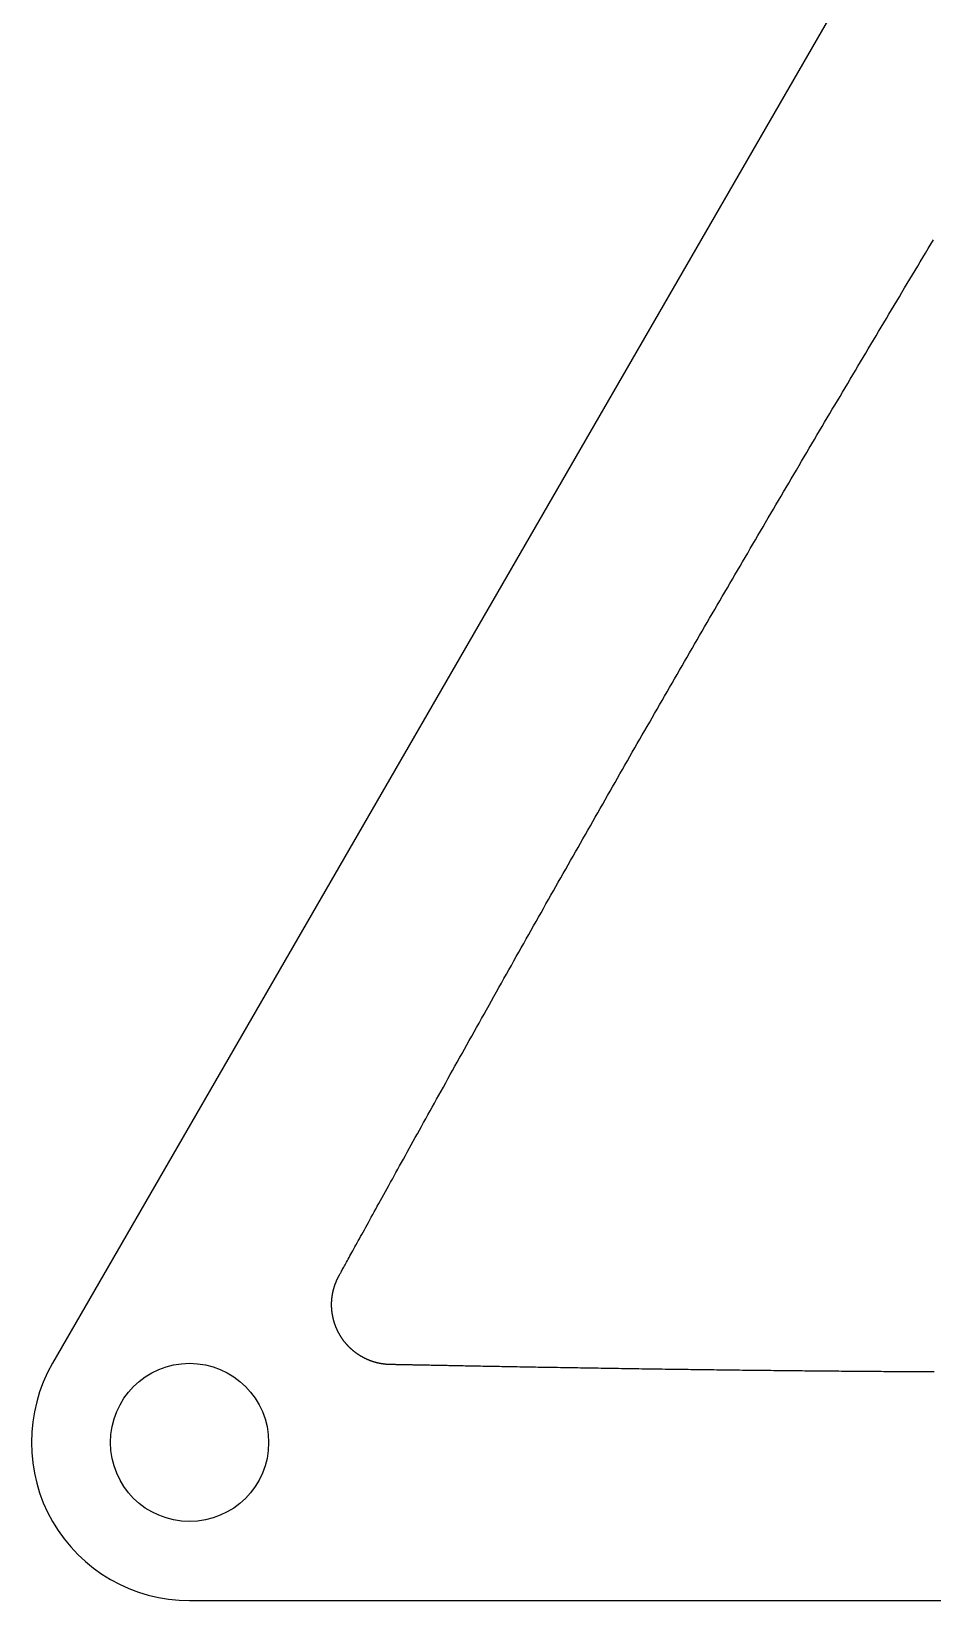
# Model space of a CAD drawing. Extents: x -3 to 136, y 0 to 121.
# Drawn here: x -3 to 14.09, y 0 to 29.76 of the extents above; entities that cross this region are included whole.
import ezdxf

# ---------------------------------------------------------------- set-up
doc = ezdxf.new("R2010")
doc.units = 0
doc.layers.get('0').update_dxf_attribs({"linetype": 'CONTINUOUS'})

msp = doc.modelspace()

# ---------------------------------------------------------------- linework, layer by layer
msp.add_lwpolyline([(69.26408, 119.9689, 0.57735027), (64.06792, 119.9689), (-2.59808, 4.5, 0.57735027), (0, 0), (133.332, 0, 0.57735027), (135.93008, 4.5)], format="xyb", close=True)
for points in [[(2.83675, 6.16301, 0), (2.84131, 6.1712, 0), (2.8466, 6.18073, 0), (2.85262, 6.19159, 0), (2.85935, 6.20377, 0), (2.86681, 6.21725, 0), (2.87496, 6.23202, 0), (2.88383, 6.24808, 0), (2.89338, 6.26541, 0), (2.90363, 6.284, 0), (2.91457, 6.30383, 0), (2.92618, 6.32491, 0), (2.93846, 6.34721, 0), (2.95142, 6.37073, 0), (2.96503, 6.39546, 0), (2.9793, 6.42138, 0), (2.99422, 6.44848, 0), (3.00978, 6.47675, 0), (3.02598, 6.50618, 0), (3.04282, 6.53676, 0), (3.06028, 6.56848, 0), (3.07836, 6.60133, 0), (3.09705, 6.63529, 0), (3.11636, 6.67036, 0), (3.13627, 6.70652, 0), (3.15677, 6.74376, 0), (3.17787, 6.78207, 0), (3.19955, 6.82145, 0), (3.22181, 6.86187, 0), (3.24465, 6.90334, 0), (3.26805, 6.94583, 0), (3.29202, 6.98933, 0), (3.31654, 7.03384, 0), (3.34161, 7.07934, 0), (3.36723, 7.12583, 0), (3.39339, 7.17329, 0), (3.42008, 7.2217, 0), (3.4473, 7.27107, 0), (3.47503, 7.32137, 0), (3.50329, 7.37261, 0), (3.53205, 7.42475, 0), (3.56132, 7.4778, 0), (3.59109, 7.53175, 0), (3.62135, 7.58658, 0), (3.65209, 7.64228, 0), (3.68332, 7.69883, 0), (3.71502, 7.75624, 0), (3.74719, 7.81449, 0), (3.77982, 7.87356, 0), (3.81292, 7.93345, 0), (3.84646, 7.99414, 0), (3.88045, 8.05563, 0), (3.91487, 8.1179, 0), (3.94973, 8.18094, 0), (3.98502, 8.24474, 0), (4.02074, 8.30929, 0), (4.05687, 8.37458, 0), (4.09341, 8.44059, 0), (4.13035, 8.50732, 0), (4.16769, 8.57475, 0), (4.20543, 8.64288, 0), (4.24355, 8.71169, 0), (4.28206, 8.78117, 0), (4.32094, 8.85131, 0), (4.36019, 8.9221, 0), (4.39981, 8.99353, 0), (4.43978, 9.06559, 0), (4.48011, 9.13826, 0), (4.52078, 9.21153, 0), (4.56179, 9.2854, 0), (4.60314, 9.35985, 0), (4.64482, 9.43487, 0), (4.68682, 9.51045, 0), (4.72914, 9.58658, 0), (4.77177, 9.66325, 0), (4.8147, 9.74045, 0), (4.85794, 9.81816, 0), (4.90147, 9.89637, 0), (4.94528, 9.97508, 0), (4.98938, 10.0543, 0), (5.03376, 10.1339, 0), (5.07841, 10.2141, 0), (5.12332, 10.2946, 0), (5.16849, 10.3756, 0), (5.21391, 10.4571, 0), (5.25959, 10.5389, 0), (5.3055, 10.6212, 0), (5.35165, 10.7038, 0), (5.39803, 10.7868, 0), (5.44463, 10.8702, 0), (5.49145, 10.954, 0), (5.53849, 11.0381, 0), (5.58571, 11.1225, 0), (5.63294, 11.2069, 0), (5.68014, 11.2912, 0), (5.72732, 11.3755, 0), (5.77447, 11.4596, 0), (5.8216, 11.5437, 0), (5.86871, 11.6277, 0), (5.91579, 11.7117, 0), (5.96286, 11.7956, 0), (6.0099, 11.8794, 0), (6.05692, 11.9631, 0), (6.10393, 12.0468, 0), (6.15091, 12.1304, 0), (6.19788, 12.2139, 0), (6.24483, 12.2974, 0), (6.29176, 12.3808, 0), (6.33868, 12.4641, 0), (6.38558, 12.5474, 0), (6.43247, 12.6306, 0), (6.47934, 12.7138, 0), (6.5262, 12.7969, 0), (6.57305, 12.88, 0), (6.61989, 12.963, 0), (6.66672, 13.0459, 0), (6.71354, 13.1288, 0), (6.76035, 13.2117, 0), (6.80714, 13.2945, 0), (6.85394, 13.3773, 0), (6.90072, 13.46, 0), (6.9475, 13.5426, 0), (6.99427, 13.6252, 0), (7.04104, 13.7078, 0), (7.0878, 13.7904, 0), (7.13456, 13.8728, 0), (7.18132, 13.9553, 0), (7.22807, 14.0377, 0), (7.27483, 14.1201, 0), (7.32158, 14.2024, 0), (7.36833, 14.2847, 0), (7.41508, 14.367, 0), (7.46184, 14.4493, 0), (7.5086, 14.5315, 0), (7.55535, 14.6137, 0), (7.60212, 14.6958, 0), (7.64889, 14.7779, 0), (7.69566, 14.8601, 0), (7.74244, 14.9421, 0), (7.78922, 15.0242, 0), (7.83601, 15.1062, 0), (7.88281, 15.1882, 0), (7.92962, 15.2702, 0), (7.97644, 15.3522, 0), (8.02327, 15.4341, 0), (8.07011, 15.5161, 0), (8.11696, 15.598, 0), (8.16382, 15.6799, 0), (8.21069, 15.7618, 0), (8.25758, 15.8437, 0), (8.30449, 15.9256, 0), (8.35141, 16.0074, 0), (8.39834, 16.0893, 0), (8.44529, 16.1712, 0), (8.49226, 16.253, 0), (8.53924, 16.3348, 0), (8.58625, 16.4167, 0), (8.63327, 16.4985, 0), (8.68032, 16.5804, 0), (8.72738, 16.6622, 0), (8.77447, 16.7441, 0), (8.82158, 16.8259, 0), (8.86871, 16.9077, 0), (8.91586, 16.9896, 0), (8.96304, 17.0715, 0), (9.01025, 17.1533, 0), (9.05748, 17.2352, 0), (9.10473, 17.3171, 0), (9.15202, 17.399, 0), (9.19933, 17.4809, 0), (9.24667, 17.5629, 0), (9.29404, 17.6448, 0), (9.34144, 17.7268, 0), (9.38887, 17.8087, 0), (9.43634, 17.8907, 0), (9.48383, 17.9728, 0), (9.53136, 18.0548, 0), (9.57892, 18.1369, 0), (9.62652, 18.219, 0), (9.67415, 18.3011, 0), (9.72182, 18.3832, 0), (9.76952, 18.4654, 0), (9.81726, 18.5476, 0), (9.86504, 18.6298, 0), (9.91286, 18.7121, 0), (9.96071, 18.7944, 0), (10.0086, 18.8767, 0), (10.0566, 18.959, 0), (10.1045, 19.0414, 0), (10.1526, 19.1239, 0), (10.2006, 19.2063, 0), (10.2487, 19.2888, 0), (10.2969, 19.3714, 0), (10.3451, 19.454, 0), (10.3933, 19.5366, 0), (10.4416, 19.6193, 0), (10.49, 19.702, 0), (10.5383, 19.7848, 0), (10.5868, 19.8676, 0), (10.6353, 19.9505, 0), (10.6838, 20.0334, 0), (10.7324, 20.1164, 0), (10.781, 20.1994, 0), (10.8297, 20.2825, 0), (10.8784, 20.3657, 0), (10.9272, 20.4488, 0), (10.9759, 20.5319, 0), (11.0247, 20.6149, 0), (11.0734, 20.6978, 0), (11.1221, 20.7807, 0), (11.1707, 20.8635, 0), (11.2194, 20.9462, 0), (11.268, 21.0289, 0), (11.3166, 21.1116, 0), (11.3653, 21.1941, 0), (11.4139, 21.2767, 0), (11.4625, 21.3592, 0), (11.5111, 21.4416, 0), (11.5597, 21.524, 0), (11.6082, 21.6064, 0), (11.6568, 21.6887, 0), (11.7054, 21.771, 0), (11.754, 21.8532, 0), (11.8025, 21.9354, 0), (11.8511, 22.0176, 0), (11.8997, 22.0998, 0), (11.9483, 22.1819, 0), (11.9969, 22.264, 0), (12.0455, 22.3461, 0), (12.0941, 22.4282, 0), (12.1427, 22.5103, 0), (12.1913, 22.5923, 0), (12.24, 22.6743, 0), (12.2886, 22.7564, 0), (12.3373, 22.8384, 0), (12.386, 22.9204, 0), (12.4347, 23.0024, 0), (12.4834, 23.0844, 0), (12.5322, 23.1665, 0), (12.5809, 23.2485, 0), (12.6297, 23.3305, 0), (12.6785, 23.4125, 0), (12.7273, 23.4946, 0), (12.7762, 23.5767, 0), (12.8251, 23.6587, 0), (12.874, 23.7408, 0), (12.923, 23.823, 0), (12.9719, 23.9051, 0), (13.0209, 23.9873, 0), (13.07, 24.0695, 0), (13.1191, 24.1517, 0), (13.1682, 24.234, 0), (13.2173, 24.3162, 0), (13.2665, 24.3986, 0), (13.3158, 24.4809, 0), (13.365, 24.5634, 0), (13.4144, 24.6458, 0), (13.4637, 24.7283, 0), (13.5131, 24.8109, 0), (13.5626, 24.8935, 0), (13.6121, 24.9761, 0), (13.6616, 25.0588, 0), (13.7112, 25.1416, 0), (13.7609, 25.2244, 0), (13.8106, 25.3073, 0), (13.8604, 25.3902, 0), (13.9102, 25.4733, 0), (13.96, 25.5563, 0), (14.01, 25.6395, 0), (14.06, 25.7227, 0), (14.11, 25.806, 0)], [(3.8104, 4.47659, 0), (3.80515, 4.47668, 0), (3.79991, 4.4768, 0), (3.79466, 4.47694, 0), (3.78942, 4.4771, 0), (3.78418, 4.47729, 0), (3.77894, 4.47751, 0), (3.7737, 4.47775, 0), (3.76847, 4.47801, 0), (3.76324, 4.4783, 0), (3.758, 4.47861, 0), (3.75277, 4.47894, 0), (3.74755, 4.4793, 0), (3.74232, 4.47969, 0), (3.7371, 4.4801, 0), (3.73187, 4.48053, 0), (3.72666, 4.48099, 0), (3.72144, 4.48147, 0), (3.71623, 4.48197, 0), (3.71101, 4.4825, 0), (3.70581, 4.48306, 0), (3.7006, 4.48364, 0), (3.6954, 4.48424, 0), (3.6902, 4.48487, 0), (3.685, 4.48552, 0), (3.67981, 4.48619, 0), (3.67462, 4.48689, 0), (3.66943, 4.48762, 0), (3.66425, 4.48836, 0), (3.65907, 4.48914, 0), (3.65389, 4.48993, 0), (3.64872, 4.49075, 0), (3.64355, 4.4916, 0), (3.63839, 4.49246, 0), (3.63323, 4.49336, 0), (3.62807, 4.49427, 0), (3.62292, 4.49521, 0), (3.61777, 4.49618, 0), (3.61262, 4.49716, 0), (3.60748, 4.49818, 0), (3.60235, 4.49921, 0), (3.59721, 4.50027, 0), (3.59209, 4.50136, 0), (3.58697, 4.50246, 0), (3.58185, 4.5036, 0), (3.57674, 4.50475, 0), (3.57163, 4.50593, 0), (3.56653, 4.50713, 0), (3.56143, 4.50836, 0), (3.55634, 4.50961, 0), (3.55125, 4.51089, 0), (3.54617, 4.51219, 0), (3.54109, 4.51351, 0), (3.53602, 4.51485, 0), (3.53096, 4.51622, 0), (3.5259, 4.51762, 0), (3.52085, 4.51903, 0), (3.5158, 4.52047, 0), (3.51077, 4.52194, 0), (3.50574, 4.52342, 0), (3.50071, 4.52493, 0), (3.4957, 4.52647, 0), (3.49069, 4.52802, 0), (3.48569, 4.5296, 0), (3.4807, 4.5312, 0), (3.47572, 4.53283, 0), (3.47074, 4.53447, 0), (3.46578, 4.53615, 0), (3.46082, 4.53784, 0), (3.45587, 4.53956, 0), (3.45093, 4.54129, 0), (3.44599, 4.54306, 0), (3.44107, 4.54484, 0), (3.43615, 4.54665, 0), (3.43124, 4.54848, 0), (3.42634, 4.55033, 0), (3.42145, 4.55221, 0), (3.41657, 4.5541, 0), (3.4117, 4.55602, 0), (3.40683, 4.55797, 0), (3.40198, 4.55993, 0), (3.39713, 4.56192, 0), (3.3923, 4.56393, 0), (3.38747, 4.56596, 0), (3.38265, 4.56802, 0), (3.37784, 4.5701, 0), (3.37305, 4.57219, 0), (3.36826, 4.57432, 0), (3.36348, 4.57646, 0), (3.35871, 4.57863, 0), (3.35395, 4.58081, 0), (3.3492, 4.58302, 0), (3.34446, 4.58526, 0), (3.33973, 4.58751, 0), (3.33501, 4.58979, 0), (3.3303, 4.59208, 0), (3.32561, 4.5944, 0), (3.32092, 4.59675, 0), (3.31624, 4.59911, 0), (3.31157, 4.6015, 0), (3.30692, 4.6039, 0), (3.30227, 4.60633, 0), (3.29764, 4.60878, 0), (3.29301, 4.61126, 0), (3.2884, 4.61375, 0), (3.2838, 4.61626, 0), (3.27921, 4.6188, 0), (3.27463, 4.62136, 0), (3.27006, 4.62394, 0), (3.2655, 4.62654, 0), (3.26096, 4.62917, 0), (3.25643, 4.63181, 0), (3.25191, 4.63447, 0), (3.2474, 4.63716, 0), (3.24291, 4.63986, 0), (3.23843, 4.64259, 0), (3.23397, 4.64533, 0), (3.22952, 4.64809, 0), (3.22508, 4.65088, 0), (3.22065, 4.65368, 0), (3.21624, 4.65651, 0), (3.21185, 4.65935, 0), (3.20746, 4.66222, 0), (3.20309, 4.6651, 0), (3.19874, 4.668, 0), (3.1944, 4.67093, 0), (3.19007, 4.67387, 0), (3.18576, 4.67683, 0), (3.18146, 4.67981, 0), (3.17717, 4.68282, 0), (3.1729, 4.68584, 0), (3.16865, 4.68888, 0), (3.16441, 4.69194, 0), (3.16018, 4.69501, 0), (3.15597, 4.69811, 0), (3.15177, 4.70123, 0), (3.14759, 4.70436, 0), (3.14342, 4.70752, 0), (3.13927, 4.71069, 0), (3.13513, 4.71388, 0), (3.13101, 4.71709, 0), (3.1269, 4.72032, 0), (3.12281, 4.72357, 0), (3.11873, 4.72684, 0), (3.11467, 4.73012, 0), (3.11062, 4.73343, 0), (3.10659, 4.73675, 0), (3.10257, 4.74009, 0), (3.09857, 4.74345, 0), (3.09459, 4.74683, 0), (3.09062, 4.75022, 0), (3.08666, 4.75364, 0), (3.08272, 4.75707, 0), (3.0788, 4.76052, 0), (3.0749, 4.76399, 0), (3.071, 4.76747, 0), (3.06713, 4.77098, 0), (3.06327, 4.7745, 0), (3.05943, 4.77804, 0), (3.0556, 4.7816, 0), (3.05179, 4.78517, 0), (3.048, 4.78877, 0), (3.04422, 4.79238, 0), (3.04046, 4.796, 0), (3.03671, 4.79965, 0), (3.03299, 4.80331, 0), (3.02927, 4.80699, 0), (3.02558, 4.81069, 0), (3.0219, 4.8144, 0), (3.01824, 4.81813, 0), (3.0146, 4.82188, 0), (3.01097, 4.82565, 0), (3.00736, 4.82943, 0), (3.00376, 4.83323, 0), (3.00019, 4.83705, 0), (2.99663, 4.84088, 0), (2.99309, 4.84473, 0), (2.98956, 4.8486, 0), (2.98605, 4.85248, 0), (2.98256, 4.85638, 0), (2.97909, 4.8603, 0), (2.97564, 4.86423, 0), (2.9722, 4.86818, 0), (2.96878, 4.87215, 0), (2.96538, 4.87613, 0), (2.96199, 4.88013, 0), (2.95863, 4.88414, 0), (2.95528, 4.88817, 0), (2.95195, 4.89222, 0), (2.94864, 4.89628, 0), (2.94534, 4.90036, 0), (2.94207, 4.90446, 0), (2.93881, 4.90857, 0), (2.93557, 4.91269, 0), (2.93235, 4.91684, 0), (2.92914, 4.92099, 0), (2.92596, 4.92516, 0), (2.9228, 4.92935, 0), (2.91966, 4.93355, 0), (2.91653, 4.93776, 0), (2.91343, 4.94199, 0), (2.91035, 4.94623, 0), (2.90729, 4.95048, 0), (2.90425, 4.95474, 0), (2.90122, 4.95902, 0), (2.89822, 4.96332, 0), (2.89524, 4.96762, 0), (2.89228, 4.97194, 0), (2.88934, 4.97627, 0), (2.88642, 4.98061, 0), (2.88352, 4.98497, 0), (2.88064, 4.98934, 0), (2.87778, 4.99372, 0), (2.87494, 4.99812, 0), (2.87212, 5.00252, 0), (2.86932, 5.00694, 0), (2.86655, 5.01138, 0), (2.86379, 5.01582, 0), (2.86105, 5.02028, 0), (2.85834, 5.02474, 0), (2.85564, 5.02922, 0), (2.85297, 5.03372, 0), (2.85032, 5.03822, 0), (2.84769, 5.04274, 0), (2.84508, 5.04726, 0), (2.84249, 5.0518, 0), (2.83992, 5.05636, 0), (2.83737, 5.06092, 0), (2.83484, 5.06549, 0), (2.83234, 5.07008, 0), (2.82985, 5.07467, 0), (2.82739, 5.07928, 0), (2.82495, 5.0839, 0), (2.82253, 5.08853, 0), (2.82013, 5.09317, 0), (2.81775, 5.09782, 0), (2.81539, 5.10248, 0), (2.81306, 5.10716, 0), (2.81074, 5.11184, 0), (2.80845, 5.11654, 0), (2.80618, 5.12124, 0), (2.80393, 5.12596, 0), (2.8017, 5.13068, 0), (2.7995, 5.13542, 0), (2.79731, 5.14016, 0), (2.79515, 5.14492, 0), (2.79301, 5.14969, 0), (2.79089, 5.15446, 0), (2.78879, 5.15925, 0), (2.78671, 5.16405, 0), (2.78466, 5.16885, 0), (2.78263, 5.17367, 0), (2.78062, 5.17849, 0), (2.77863, 5.18333, 0), (2.77667, 5.18817, 0), (2.77472, 5.19303, 0), (2.7728, 5.19789, 0), (2.7709, 5.20276, 0), (2.76903, 5.20764, 0), (2.76717, 5.21254, 0), (2.76534, 5.21743, 0), (2.76353, 5.22234, 0), (2.76174, 5.22726, 0), (2.75997, 5.23219, 0), (2.75823, 5.23712, 0), (2.75651, 5.24207, 0), (2.75481, 5.24702, 0), (2.75314, 5.25198, 0), (2.75148, 5.25695, 0), (2.74985, 5.26193, 0), (2.74825, 5.26691, 0), (2.74666, 5.27191, 0), (2.7451, 5.27691, 0), (2.74356, 5.28192, 0), (2.74204, 5.28694, 0), (2.74055, 5.29196, 0), (2.73908, 5.297, 0), (2.73763, 5.30204, 0), (2.7362, 5.30709, 0), (2.7348, 5.31214, 0), (2.73342, 5.31721, 0), (2.73207, 5.32227, 0), (2.73074, 5.32735, 0), (2.72943, 5.33243, 0), (2.72815, 5.33751, 0), (2.72688, 5.3426, 0), (2.72565, 5.34769, 0), (2.72443, 5.35279, 0), (2.72325, 5.35789, 0), (2.72208, 5.363, 0), (2.72094, 5.36811, 0), (2.71982, 5.37323, 0), (2.71873, 5.37835, 0), (2.71765, 5.38347, 0), (2.71661, 5.3886, 0), (2.71558, 5.39373, 0), (2.71458, 5.39887, 0), (2.71361, 5.40401, 0), (2.71266, 5.40915, 0), (2.71173, 5.4143, 0), (2.71082, 5.41945, 0), (2.70994, 5.42461, 0), (2.70909, 5.42976, 0), (2.70825, 5.43493, 0), (2.70745, 5.44009, 0), (2.70666, 5.44526, 0), (2.7059, 5.45043, 0), (2.70516, 5.45561, 0), (2.70445, 5.46078, 0), (2.70376, 5.46596, 0), (2.70309, 5.47115, 0), (2.70245, 5.47633, 0), (2.70183, 5.48152, 0), (2.70124, 5.48671, 0), (2.70067, 5.49191, 0), (2.70012, 5.4971, 0), (2.6996, 5.5023, 0), (2.6991, 5.5075, 0), (2.69862, 5.5127, 0), (2.69817, 5.51791, 0), (2.69775, 5.52311, 0), (2.69734, 5.52832, 0), (2.69696, 5.53353, 0), (2.69661, 5.53874, 0), (2.69628, 5.54396, 0), (2.69597, 5.54917, 0), (2.69569, 5.55439, 0), (2.69543, 5.55961, 0), (2.69519, 5.56482, 0), (2.69498, 5.57004, 0), (2.69479, 5.57527, 0), (2.69463, 5.58049, 0), (2.69449, 5.58571, 0), (2.69438, 5.59094, 0), (2.69429, 5.59616, 0), (2.69422, 5.60139, 0), (2.69418, 5.60661, 0), (2.69416, 5.61184, 0), (2.69416, 5.61707, 0), (2.69419, 5.62229, 0), (2.69425, 5.62752, 0), (2.69432, 5.63275, 0), (2.69443, 5.63798, 0), (2.69455, 5.64321, 0), (2.6947, 5.64843, 0), (2.69488, 5.65366, 0), (2.69507, 5.65889, 0), (2.6953, 5.66412, 0), (2.69554, 5.66934, 0), (2.69581, 5.67457, 0), (2.69611, 5.6798, 0), (2.69643, 5.68502, 0), (2.69677, 5.69025, 0), (2.69714, 5.69547, 0), (2.69753, 5.70069, 0), (2.69795, 5.70592, 0), (2.69839, 5.71114, 0), (2.69885, 5.71636, 0), (2.69934, 5.72158, 0), (2.69985, 5.72679, 0), (2.70039, 5.73201, 0), (2.70095, 5.73722, 0), (2.70154, 5.74244, 0), (2.70215, 5.74765, 0), (2.70278, 5.75286, 0), (2.70344, 5.75806, 0), (2.70412, 5.76326, 0), (2.70483, 5.76846, 0), (2.70556, 5.77365, 0), (2.70631, 5.77884, 0), (2.70709, 5.78402, 0), (2.70789, 5.7892, 0), (2.70871, 5.79437, 0), (2.70956, 5.79954, 0), (2.71044, 5.8047, 0), (2.71133, 5.80986, 0), (2.71225, 5.81502, 0), (2.7132, 5.82016, 0), (2.71416, 5.82531, 0), (2.71516, 5.83045, 0), (2.71617, 5.83558, 0), (2.71721, 5.84071, 0), (2.71827, 5.84583, 0), (2.71936, 5.85094, 0), (2.72047, 5.85606, 0), (2.7216, 5.86116, 0), (2.72276, 5.86626, 0), (2.72393, 5.87135, 0), (2.72514, 5.87644, 0), (2.72636, 5.88152, 0), (2.72761, 5.8866, 0), (2.72889, 5.89166, 0), (2.73018, 5.89673, 0), (2.7315, 5.90178, 0), (2.73285, 5.90683, 0), (2.73421, 5.91187, 0), (2.7356, 5.91691, 0), (2.73702, 5.92194, 0), (2.73845, 5.92696, 0), (2.73991, 5.93198, 0), (2.7414, 5.93699, 0), (2.7429, 5.94199, 0), (2.74443, 5.94698, 0), (2.74598, 5.95197, 0), (2.74756, 5.95695, 0), (2.74915, 5.96192, 0), (2.75078, 5.96689, 0), (2.75242, 5.97184, 0), (2.75409, 5.97679, 0), (2.75578, 5.98174, 0), (2.75749, 5.98667, 0), (2.75922, 5.9916, 0), (2.76098, 5.99652, 0), (2.76276, 6.00143, 0), (2.76457, 6.00633, 0), (2.7664, 6.01122, 0), (2.76825, 6.01611, 0), (2.77012, 6.02099, 0), (2.77201, 6.02585, 0), (2.77393, 6.03071, 0), (2.77587, 6.03557, 0), (2.77783, 6.04041, 0), (2.77982, 6.04524, 0), (2.78183, 6.05007, 0), (2.78386, 6.05489, 0), (2.78591, 6.05969, 0), (2.78799, 6.06449, 0), (2.79009, 6.06928, 0), (2.79221, 6.07406, 0), (2.79435, 6.07883, 0), (2.79652, 6.08359, 0), (2.79871, 6.08834, 0), (2.80092, 6.09308, 0), (2.80315, 6.09782, 0), (2.80541, 6.10254, 0), (2.80768, 6.10725, 0), (2.80998, 6.11195, 0), (2.81231, 6.11665, 0), (2.81465, 6.12133, 0), (2.81702, 6.126, 0), (2.81941, 6.13066, 0), (2.82182, 6.13532, 0), (2.82425, 6.13996, 0), (2.82671, 6.14459, 0), (2.82918, 6.14921, 0), (2.83168, 6.15382, 0), (2.8342, 6.15842, 0), (2.83675, 6.16301, 0)], [(14.1263, 4.33565, 0), (14.0732, 4.33594, 0), (14.02, 4.33624, 0), (13.9668, 4.33654, 0), (13.9137, 4.33685, 0), (13.8605, 4.33716, 0), (13.8073, 4.33748, 0), (13.7541, 4.3378, 0), (13.7009, 4.33813, 0), (13.6477, 4.33847, 0), (13.5945, 4.3388, 0), (13.5413, 4.33915, 0), (13.4881, 4.3395, 0), (13.4348, 4.33985, 0), (13.3816, 4.34021, 0), (13.3283, 4.34057, 0), (13.2751, 4.34094, 0), (13.2218, 4.34132, 0), (13.1686, 4.3417, 0), (13.1153, 4.34208, 0), (13.062, 4.34247, 0), (13.0087, 4.34287, 0), (12.9554, 4.34327, 0), (12.9021, 4.34367, 0), (12.8487, 4.34408, 0), (12.7954, 4.3445, 0), (12.742, 4.34492, 0), (12.6887, 4.34535, 0), (12.6353, 4.34578, 0), (12.5819, 4.34621, 0), (12.5285, 4.34666, 0), (12.4751, 4.3471, 0), (12.4217, 4.34755, 0), (12.3683, 4.34801, 0), (12.3148, 4.34847, 0), (12.2614, 4.34894, 0), (12.2079, 4.34941, 0), (12.1544, 4.34989, 0), (12.1009, 4.35037, 0), (12.0474, 4.35086, 0), (11.9939, 4.35135, 0), (11.9403, 4.35185, 0), (11.8867, 4.35235, 0), (11.8332, 4.35286, 0), (11.7796, 4.35337, 0), (11.726, 4.35389, 0), (11.6723, 4.35441, 0), (11.6187, 4.35494, 0), (11.565, 4.35547, 0), (11.5114, 4.35601, 0), (11.4577, 4.35655, 0), (11.404, 4.3571, 0), (11.3502, 4.35765, 0), (11.2965, 4.35821, 0), (11.2427, 4.35877, 0), (11.1889, 4.35934, 0), (11.1351, 4.35991, 0), (11.0813, 4.36049, 0), (11.0275, 4.36107, 0), (10.9736, 4.36166, 0), (10.9197, 4.36226, 0), (10.8658, 4.36285, 0), (10.8119, 4.36346, 0), (10.7579, 4.36407, 0), (10.704, 4.36468, 0), (10.65, 4.3653, 0), (10.596, 4.36592, 0), (10.5419, 4.36655, 0), (10.4879, 4.36718, 0), (10.4338, 4.36782, 0), (10.3797, 4.36847, 0), (10.3256, 4.36911, 0), (10.2714, 4.36977, 0), (10.2173, 4.37043, 0), (10.1631, 4.37109, 0), (10.1088, 4.37176, 0), (10.0546, 4.37243, 0), (10.0003, 4.37311, 0), (9.94603, 4.37379, 0), (9.89171, 4.37448, 0), (9.83736, 4.37518, 0), (9.78299, 4.37587, 0), (9.72859, 4.37658, 0), (9.67416, 4.37729, 0), (9.61971, 4.378, 0), (9.56523, 4.37872, 0), (9.51072, 4.37944, 0), (9.45618, 4.38017, 0), (9.40162, 4.3809, 0), (9.34703, 4.38164, 0), (9.29241, 4.38238, 0), (9.23776, 4.38313, 0), (9.18308, 4.38388, 0), (9.12837, 4.38464, 0), (9.07363, 4.38541, 0), (9.01886, 4.38617, 0), (8.96407, 4.38695, 0), (8.90924, 4.38772, 0), (8.85438, 4.38851, 0), (8.79949, 4.38929, 0), (8.74456, 4.39009, 0), (8.68961, 4.39088, 0), (8.63462, 4.39169, 0), (8.57961, 4.39249, 0), (8.52456, 4.39331, 0), (8.46947, 4.39412, 0), (8.41436, 4.39494, 0), (8.35921, 4.39577, 0), (8.30402, 4.3966, 0), (8.24881, 4.39744, 0), (8.19356, 4.39828, 0), (8.13827, 4.39913, 0), (8.08295, 4.39998, 0), (8.02759, 4.40084, 0), (7.9722, 4.4017, 0), (7.91678, 4.40256, 0), (7.86132, 4.40343, 0), (7.80582, 4.40431, 0), (7.75028, 4.40519, 0), (7.69471, 4.40608, 0), (7.6391, 4.40697, 0), (7.58346, 4.40786, 0), (7.52778, 4.40876, 0), (7.47215, 4.40966, 0), (7.41674, 4.41057, 0), (7.36155, 4.41147, 0), (7.30659, 4.41238, 0), (7.25185, 4.41328, 0), (7.19735, 4.41419, 0), (7.14309, 4.41509, 0), (7.08907, 4.416, 0), (7.03531, 4.4169, 0), (6.9818, 4.41781, 0), (6.92855, 4.41871, 0), (6.87557, 4.41961, 0), (6.82286, 4.42051, 0), (6.77042, 4.42141, 0), (6.71826, 4.42231, 0), (6.6664, 4.42321, 0), (6.61482, 4.4241, 0), (6.56353, 4.425, 0), (6.51255, 4.42589, 0), (6.46188, 4.42678, 0), (6.41151, 4.42766, 0), (6.36146, 4.42855, 0), (6.31174, 4.42943, 0), (6.26234, 4.4303, 0), (6.21327, 4.43118, 0), (6.16453, 4.43205, 0), (6.11614, 4.43292, 0), (6.0681, 4.43378, 0), (6.02041, 4.43464, 0), (5.97307, 4.4355, 0), (5.9261, 4.43635, 0), (5.87949, 4.4372, 0), (5.83325, 4.43805, 0), (5.7874, 4.43889, 0), (5.74192, 4.43972, 0), (5.69683, 4.44055, 0), (5.65214, 4.44137, 0), (5.60784, 4.44219, 0), (5.56394, 4.44301, 0), (5.52045, 4.44382, 0), (5.47738, 4.44462, 0), (5.43472, 4.44542, 0), (5.39248, 4.44621, 0), (5.35067, 4.44699, 0), (5.3093, 4.44777, 0), (5.26836, 4.44854, 0), (5.22786, 4.44931, 0), (5.18782, 4.45007, 0), (5.14822, 4.45082, 0), (5.10909, 4.45156, 0), (5.07041, 4.4523, 0), (5.03221, 4.45303, 0), (4.99448, 4.45375, 0), (4.95723, 4.45446, 0), (4.92046, 4.45517, 0), (4.88418, 4.45587, 0), (4.84839, 4.45656, 0), (4.8131, 4.45724, 0), (4.77832, 4.45791, 0), (4.74404, 4.45857, 0), (4.71028, 4.45923, 0), (4.67704, 4.45987, 0), (4.64432, 4.46051, 0), (4.61213, 4.46113, 0), (4.58047, 4.46175, 0), (4.54936, 4.46236, 0), (4.51878, 4.46295, 0), (4.48876, 4.46354, 0), (4.45929, 4.46411, 0), (4.43038, 4.46468, 0), (4.40204, 4.46524, 0), (4.37426, 4.46578, 0), (4.34706, 4.46631, 0), (4.32044, 4.46683, 0), (4.29441, 4.46735, 0), (4.26896, 4.46784, 0), (4.24411, 4.46833, 0), (4.21986, 4.46881, 0), (4.19621, 4.46927, 0), (4.17318, 4.46972, 0), (4.15076, 4.47016, 0), (4.12896, 4.47059, 0), (4.10778, 4.471, 0), (4.08724, 4.47141, 0), (4.06733, 4.47179, 0), (4.04806, 4.47217, 0), (4.02944, 4.47253, 0), (4.01146, 4.47288, 0), (3.99415, 4.47322, 0), (3.97749, 4.47354, 0), (3.9615, 4.47385, 0), (3.94618, 4.47414, 0), (3.93154, 4.47442, 0), (3.91758, 4.47468, 0), (3.9043, 4.47493, 0), (3.89172, 4.47517, 0), (3.87983, 4.47539, 0), (3.86864, 4.47559, 0), (3.85816, 4.47578, 0), (3.84839, 4.47596, 0), (3.83934, 4.47612, 0), (3.83101, 4.47626, 0), (3.82341, 4.47639, 0), (3.81653, 4.4765, 0), (3.8104, 4.47659, 0)]]:
    msp.add_polyline3d(points)
msp.add_circle((0, 3), 1.5)

doc.saveas('drawing.dxf')
